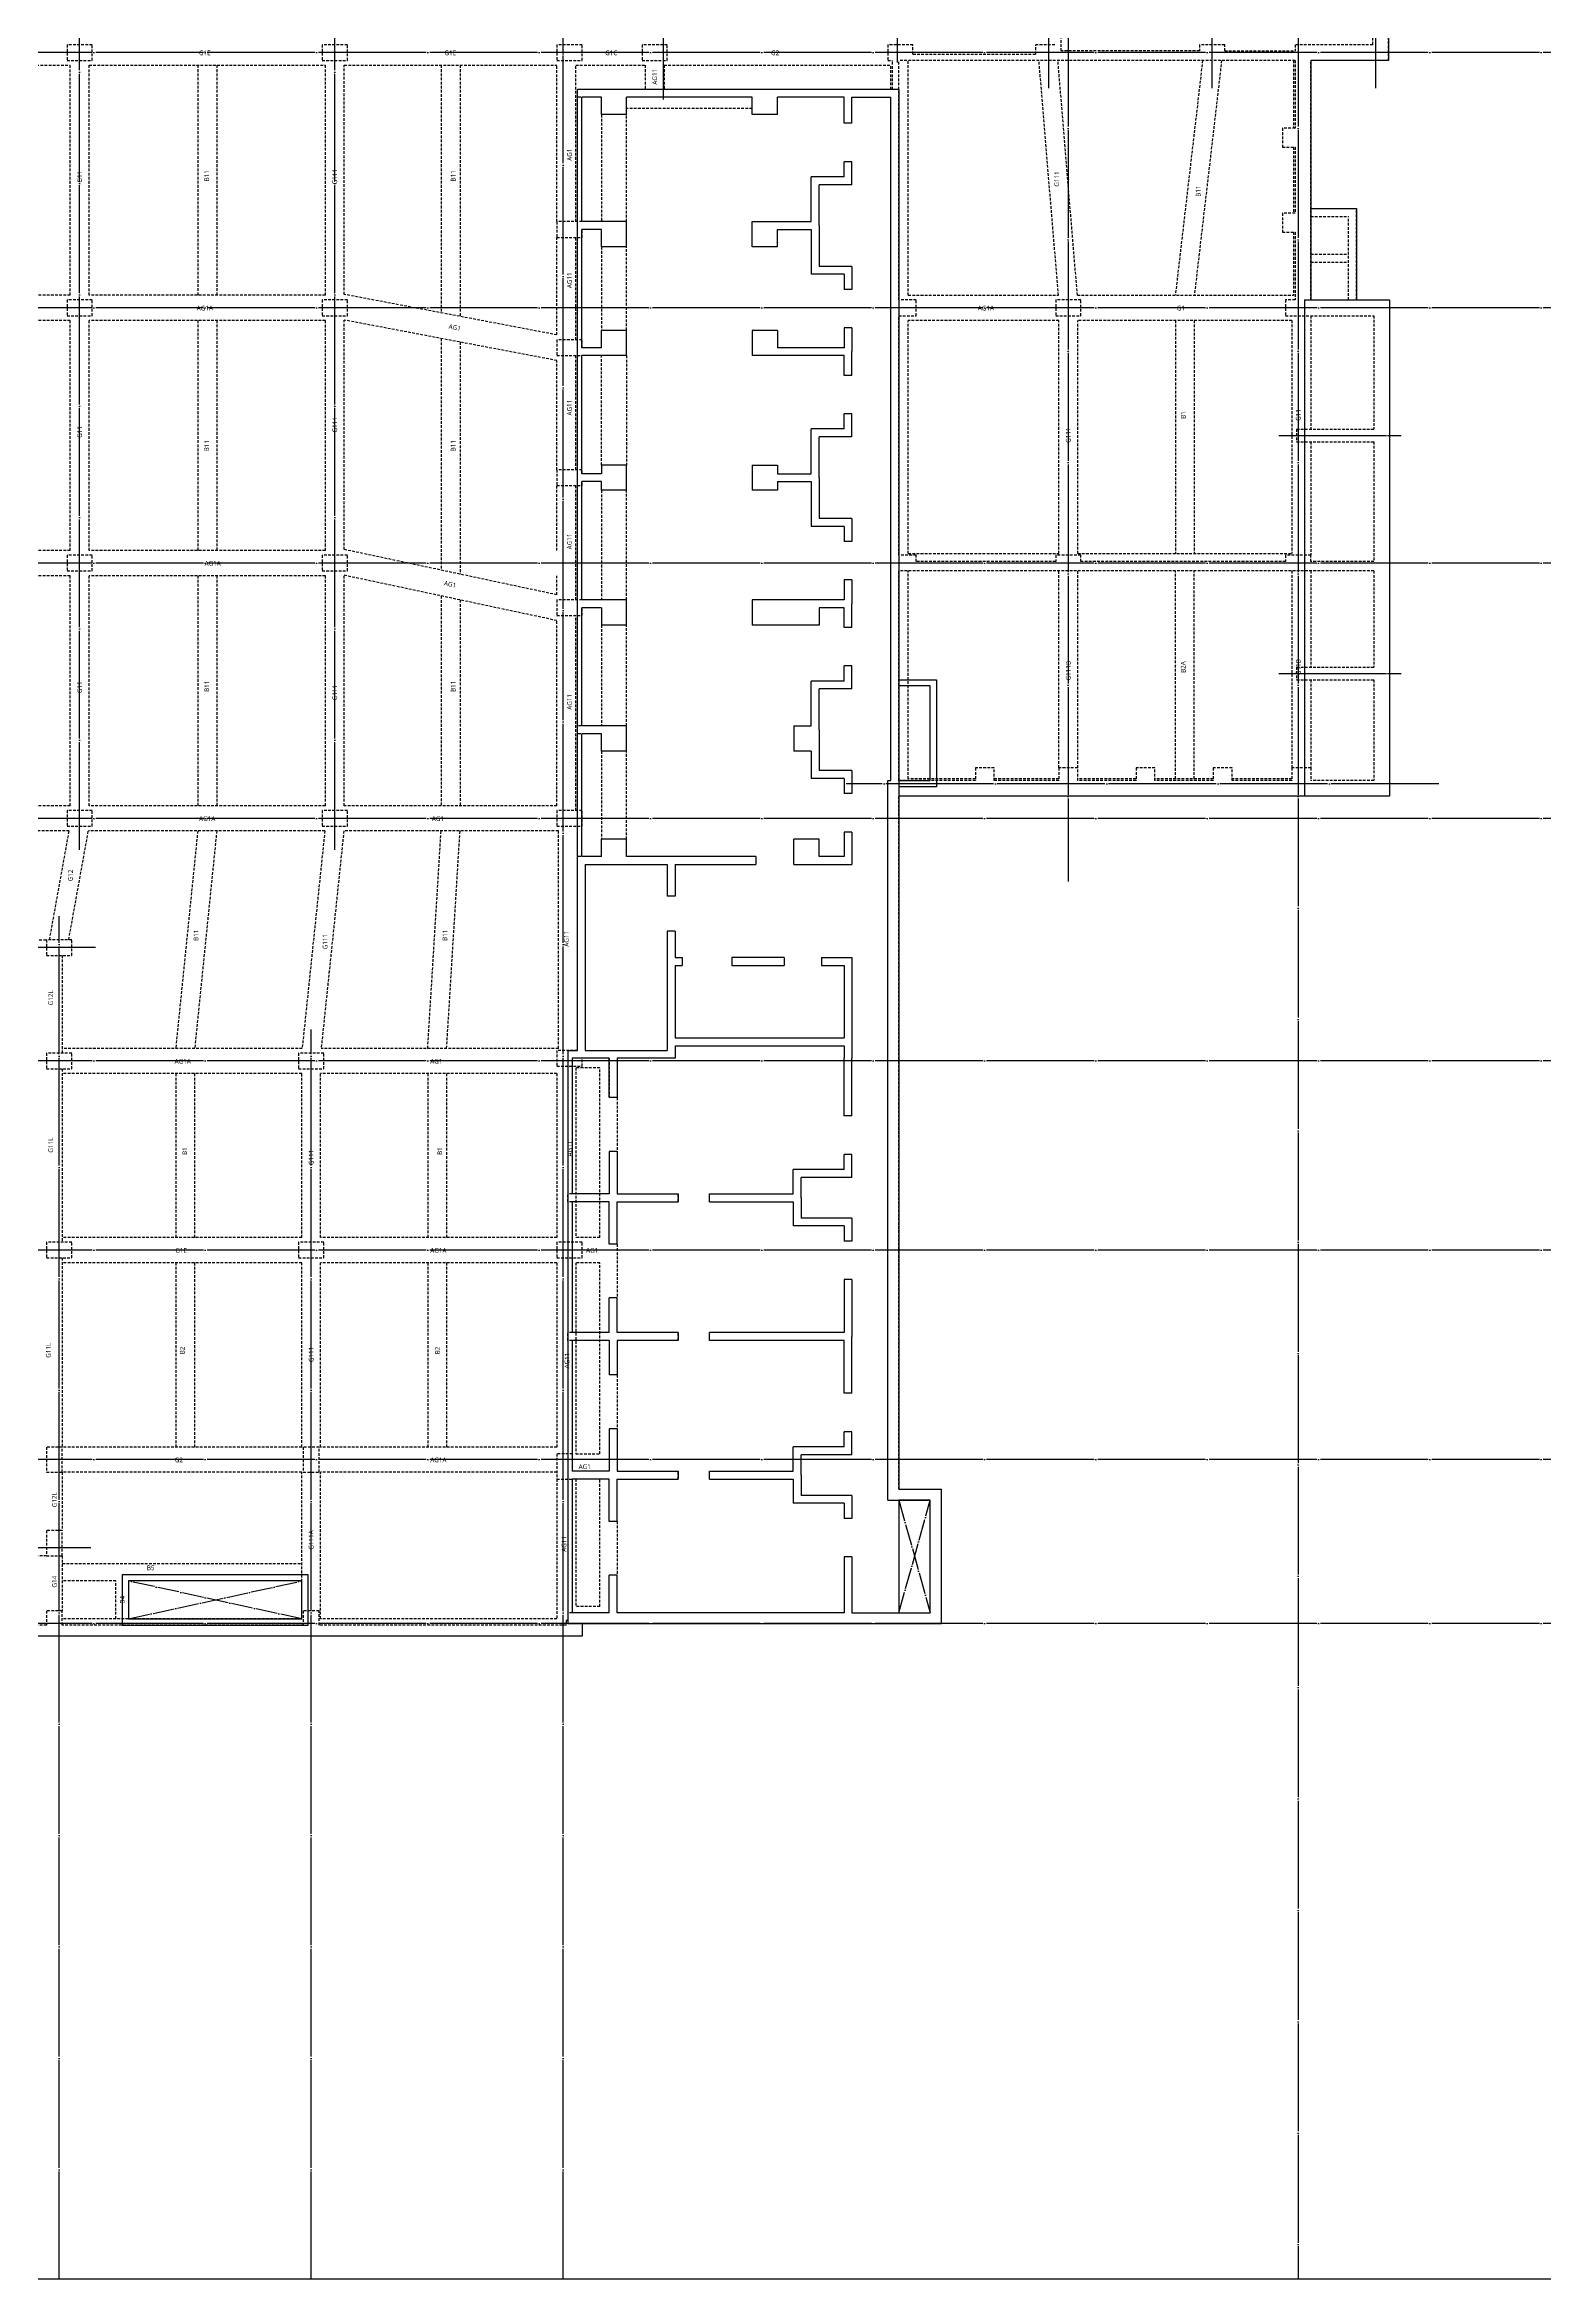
# Model space of a CAD drawing. Header units: millimetres. Extents: x 317501 to 2277231, y -321722 to 1186893.
# Drawn here: x 1644211 to 1691819, y 709518 to 780428 of the extents above; entities that cross this region are included whole.
import ezdxf
from ezdxf.enums import TextEntityAlignment as Align

# ---------------------------------------------------------------- set-up
doc = ezdxf.new("R2010")
doc.units = ezdxf.units.MM
doc.header["$LTSCALE"] = 57
for name, pattern in [('XS-지하주차장$0$CEN', [62, 60, -1, 0, -1]), ('XS-지하주차장$0$DDOT', [14, 12, -1, 0, -1]), ('XS-지하주차장$0$HID', [2.3, 1.5, -0.8])]:
    doc.linetypes.add(name, pattern=pattern)
for name, color, linetype in [('XS-지하주차장$0$AWG', 5, 'XS-지하주차장$0$HID'), ('XS-지하주차장$0$B', 9, 'XS-지하주차장$0$HID'), ('XS-지하주차장$0$CEN-P', 14, 'XS-지하주차장$0$CEN'), ('XS-지하주차장$0$DA', 7, 'XS-지하주차장$0$HID'), ('XS-지하주차장$0$DA-PIT', 40, 'Continuous'), ('XS-지하주차장$0$EL7', 7, 'Continuous'), ('XS-지하주차장$0$G', 4, 'XS-지하주차장$0$HID'), ('XS-지하주차장$0$OPEN', 9, 'XS-지하주차장$0$DDOT'), ('XS-지하주차장$0$PG', 30, 'XS-지하주차장$0$HID'), ('XS-지하주차장$0$W1-H', 11, 'XS-지하주차장$0$HID'), ('XS-지하주차장$0$W11', 40, 'Continuous'), ('XS-지하주차장$0$WG', 6, 'XS-지하주차장$0$HID')]:
    doc.layers.add(name, color=color, linetype=linetype)
for name, color, linetype, plot in [('XS-지하주차장$0$B-TEXT', 7, 'Continuous', False), ('XS-지하주차장$0$DEFPOINT', 144, 'Continuous', False), ('XS-지하주차장$0$G-TEXT', 3, 'Continuous', False)]:
    doc.layers.add(name, color=color, linetype=linetype, plot=plot)
doc.styles.add('XS-지하주차장$0$맑은 고딕', font='malgun.ttf')

# ---------------------------------------------------------------- blocks, each defined once
blk = doc.blocks.new('XS-지하주차장$0$B1-W')
at = {"layer": 'XS-지하주차장$0$W1-H'}
for p, q in [((158950, 49610), (158950, 61260)), ((148555, 49910), (148555, 60760)), ((158450, 50110), (158450, 52060)), ((117000, 50110), (117000, 49610)), ((117800, 50110), (117000, 50110)), ((117800, 49610), (117800, 50110)), ((125100, 50110), (125100, 49610)), ((125900, 50110), (125100, 50110)), ((125900, 49610), (125900, 50110)), ((132550, 50110), (132550, 49610)), ((133350, 50110), (132550, 50110)), ((133350, 49610), (133350, 50110)), ((135255, 50110), (135255, 49610)), ((136055, 50110), (135255, 50110)), ((136055, 49610), (136055, 50110)), ((143855, 50110), (143055, 50110)), ((143055, 50110), (143055, 49610)), ((143855, 49810), (143855, 50110)), ((143855, 49810), (147755, 49810)), ((148355, 50110), (147755, 50110)), ((147755, 49810), (147755, 50110)), ((152950, 49910), (148555, 49910)), ((152950, 50110), (152950, 49910)), ((153750, 50110), (152950, 50110)), ((153750, 49910), (153750, 50110)), ((153750, 49910), (155985, 49910)), ((158450, 50110), (155985, 50110)), ((155985, 50110), (155985, 49910)), ((117000, 49610), (117800, 49610)), ((125100, 49610), (125900, 49610)), ((132550, 49610), (133350, 49610)), ((135255, 49610), (136055, 49610)), ((143055, 49610), (143205, 49610)), ((143205, 48690), (143205, 49610)), ((155985, 49610), (143405, 49610)), ((143405, 48690), (143405, 49610)), ((155985, 49610), (155985, 47460)), ((158950, 49610), (156485, 49610)), ((156485, 42010), (156485, 49610)), ((133200, 48440), (133200, 48690)), ((143205, 48690), (133200, 48690)), ((133965, 48440), (133200, 48440)), ((133965, 47890), (133965, 48440)), ((134765, 47890), (134765, 48440)), ((138750, 48440), (134765, 48440)), ((138750, 47890), (138750, 48440)), ((141665, 48440), (139550, 48440)), ((139550, 47890), (139550, 48440)), ((141665, 47615), (141665, 48440)), ((141915, 48440), (143155, 48440)), ((141915, 47615), (141915, 48440)), ((143155, 26760), (143155, 48440)), ((143405, 42010), (143405, 48690)), ((134765, 47890), (133965, 47890)), ((139550, 47890), (138750, 47890)), ((141915, 47615), (141665, 47615)), ((155585, 47460), (155585, 46860)), ((155985, 47460), (155585, 47460)), ((155585, 46860), (155985, 46860)), ((155985, 46860), (155985, 44760)), ((141665, 45915), (141665, 46395)), ((141915, 46395), (141665, 46395)), ((141915, 45665), (141915, 46395)), ((140625, 44495), (140625, 45915)), ((141665, 45915), (140625, 45915)), ((140875, 44370), (140875, 45665)), ((141915, 45665), (140875, 45665)), ((155585, 44760), (155585, 44160)), ((155985, 44760), (155585, 44760)), ((156485, 44910), (157935, 44910)), ((157935, 42010), (157935, 44910)), ((133350, 44495), (132550, 44495)), ((132550, 44495), (132550, 43995)), ((132550, 43995), (133350, 43995)), ((134765, 44495), (133350, 44495)), ((133965, 44245), (133350, 44245)), ((133350, 43995), (133350, 44245)), ((133965, 43695), (133965, 44245)), ((134765, 43695), (134765, 44495)), ((138750, 44495), (140625, 44495)), ((138750, 43695), (138750, 44495)), ((139550, 44245), (140625, 44245)), ((139550, 43695), (139550, 44245)), ((140625, 44245), (140625, 42825)), ((140875, 44370), (140875, 43075)), ((155585, 44160), (155985, 44160)), ((155985, 44160), (155985, 42010)), ((156485, 44660), (157685, 44660)), ((157685, 42010), (157685, 44660)), ((134765, 43695), (133965, 43695)), ((139550, 43695), (138750, 43695)), ((156485, 43460), (157685, 43460)), ((141665, 42825), (140625, 42825)), ((141915, 43075), (140875, 43075)), ((141665, 42825), (141665, 42345)), ((141915, 43075), (141915, 42345)), ((156485, 43210), (157685, 43210)), ((117000, 42010), (117000, 41510)), ((117800, 42010), (117000, 42010)), ((117800, 41510), (117800, 42010)), ((125100, 42010), (125100, 41510)), ((125900, 42010), (125100, 42010)), ((125900, 41510), (125900, 42010)), ((141915, 42345), (141665, 42345)), ((143955, 42010), (143405, 42010)), ((143955, 41510), (143955, 42010)), ((148385, 42010), (148385, 41510)), ((149185, 42010), (148385, 42010)), ((149185, 41510), (149185, 42010)), ((155685, 42010), (155685, 41510)), ((155985, 42010), (155685, 42010)), ((156485, 42010), (158985, 42010)), ((158985, 42010), (158985, 26260)), ((117000, 41510), (117800, 41510)), ((125100, 41510), (125900, 41510)), ((143405, 33910), (143405, 41510)), ((143405, 41510), (143955, 41510)), ((148385, 41510), (149185, 41510)), ((155685, 41510), (158485, 41510)), ((158485, 41510), (158485, 37910)), ((133350, 40745), (132550, 40745)), ((132550, 40745), (132550, 40245)), ((133350, 40495), (133350, 40745)), ((133965, 40495), (133350, 40495)), ((134765, 41045), (133965, 41045)), ((133965, 40495), (133965, 41045)), ((134765, 40245), (134765, 41045)), ((138750, 41045), (138750, 40245)), ((139550, 41045), (138750, 41045)), ((139550, 41045), (139550, 40495)), ((141665, 40495), (139550, 40495)), ((141665, 41125), (141665, 40495)), ((141915, 41125), (141665, 41125)), ((141915, 41125), (141915, 40370)), ((132550, 40245), (133350, 40245)), ((134765, 40245), (133350, 40245)), ((141665, 40245), (138750, 40245)), ((141665, 39615), (141665, 40245)), ((141915, 39615), (141915, 40370)), ((141915, 39615), (141665, 39615)), ((141665, 37915), (141665, 38395)), ((141915, 38395), (141665, 38395)), ((141915, 37665), (141915, 38395)), ((140625, 36495), (140625, 37915)), ((141665, 37915), (140625, 37915)), ((140875, 36370), (140875, 37665)), ((141915, 37665), (140875, 37665)), ((156035, 37910), (158485, 37910)), ((156035, 37910), (156035, 37510)), ((156035, 37510), (158485, 37510)), ((158485, 37510), (158485, 33710)), ((133350, 36620), (132550, 36620)), ((132550, 36620), (132550, 36120)), ((133350, 36495), (133350, 36620)), ((133965, 36495), (133350, 36495)), ((133965, 36245), (133350, 36245)), ((133350, 36120), (133350, 36245)), ((134765, 36770), (133965, 36770)), ((133965, 36770), (133965, 36495)), ((133965, 35970), (133965, 36245)), ((134765, 35970), (134765, 36770)), ((138750, 36770), (138750, 35970)), ((138750, 36770), (139550, 36770)), ((139550, 36770), (139550, 36495)), ((139550, 36495), (140625, 36495)), ((139550, 36245), (140625, 36245)), ((139550, 36245), (139550, 35970)), ((140625, 36245), (140625, 34825)), ((140875, 36370), (140875, 35075)), ((132550, 36120), (133350, 36120)), ((134765, 35970), (133965, 35970)), ((139550, 35970), (138750, 35970)), ((141665, 34825), (140625, 34825)), ((141915, 35075), (140875, 35075)), ((141665, 34825), (141665, 34345)), ((141915, 35075), (141915, 34345)), ((141915, 34345), (141665, 34345)), ((117000, 33910), (117000, 33410)), ((117800, 33910), (117000, 33910)), ((117000, 33410), (117800, 33410)), ((117800, 33410), (117800, 33910)), ((125100, 33910), (125100, 33410)), ((125900, 33910), (125100, 33910)), ((125100, 33410), (125900, 33410)), ((125900, 33410), (125900, 33910)), ((143955, 33910), (143405, 33910)), ((143405, 26760), (143405, 33410)), ((158485, 33410), (143405, 33410)), ((143955, 33710), (143955, 33910)), ((148385, 33710), (143955, 33710)), ((148385, 33910), (148385, 33710)), ((149185, 33910), (148385, 33910)), ((149185, 33710), (149185, 33910)), ((155685, 33710), (149185, 33710)), ((155685, 33910), (155685, 33710)), ((156485, 33910), (155685, 33910)), ((156485, 33710), (156485, 33910)), ((158485, 33710), (156485, 33710)), ((158485, 33410), (158485, 30360)), ((141665, 33125), (141665, 32495)), ((141915, 33125), (141665, 33125)), ((141915, 33125), (141915, 32370)), ((133350, 32495), (132550, 32495)), ((132550, 32495), (132550, 31995)), ((132550, 31995), (133350, 31995)), ((134765, 32495), (133350, 32495)), ((133965, 32245), (133350, 32245)), ((133350, 31995), (133350, 32245)), ((133965, 32245), (133965, 31695)), ((134765, 31695), (134765, 32495)), ((141665, 32495), (138750, 32495)), ((138750, 32495), (138750, 31695)), ((141665, 32245), (140875, 32245)), ((140875, 32245), (140875, 31695)), ((141665, 31615), (141665, 32245)), ((141915, 31615), (141915, 32370)), ((134765, 31695), (133965, 31695)), ((140875, 31695), (138750, 31695)), ((141915, 31615), (141665, 31615)), ((140625, 28495), (140625, 29915)), ((141665, 29915), (140625, 29915)), ((141665, 29915), (141665, 30395)), ((141915, 30395), (141665, 30395)), ((141915, 29665), (141915, 30395)), ((156035, 30360), (158485, 30360)), ((156035, 30360), (156035, 29960)), ((156035, 29960), (158485, 29960)), ((158485, 29960), (158485, 26760)), ((140875, 28370), (140875, 29665)), ((141915, 29665), (140875, 29665)), ((133200, 28245), (133200, 28495)), ((134765, 28495), (133200, 28495)), ((134765, 27695), (134765, 28495)), ((140075, 28495), (140625, 28495)), ((140075, 28495), (140075, 27695)), ((140875, 28370), (140875, 27075)), ((133965, 28245), (133200, 28245)), ((133965, 27695), (133965, 28245)), ((134765, 27695), (133965, 27695)), ((140625, 27695), (140075, 27695)), ((140625, 27695), (140625, 26825)), ((141915, 27075), (140875, 27075)), ((141915, 27075), (141915, 26345)), ((146435, 27160), (145835, 27160)), ((145835, 27160), (145835, 26760)), ((146435, 26760), (146435, 27160)), ((149085, 27160), (148485, 27160)), ((148485, 27160), (148485, 26760)), ((149085, 26760), (149085, 27160)), ((151535, 27160), (150935, 27160)), ((150935, 27160), (150935, 26760)), ((151535, 26760), (151535, 27160)), ((153985, 27160), (153385, 27160)), ((153385, 27160), (153385, 26760)), ((153985, 26760), (153985, 27160)), ((155885, 27160), (155885, 26760)), ((156485, 27160), (155885, 27160)), ((156485, 27160), (156485, 26760)), ((141665, 26825), (140625, 26825)), ((141665, 26825), (141665, 26345)), ((141915, 26345), (141665, 26345)), ((143055, 3925), (143055, 26760)), ((143055, 26760), (143155, 26760)), ((145835, 26760), (143405, 26760)), ((143405, 4275), (143405, 26260)), ((158985, 26260), (143405, 26260)), ((148485, 26760), (146435, 26760)), ((150935, 26760), (149085, 26760)), ((153385, 26760), (151535, 26760)), ((155885, 26760), (153985, 26760)), ((158485, 26760), (156485, 26760)), ((117000, 25810), (117000, 25310)), ((117800, 25810), (117000, 25810)), ((117800, 25310), (117800, 25810)), ((125100, 25810), (125100, 25310)), ((125900, 25810), (125100, 25810)), ((125900, 25310), (125900, 25810)), ((132550, 25810), (132550, 25310)), ((133350, 25810), (132550, 25810)), ((133350, 25310), (133350, 25810)), ((117000, 25310), (117800, 25310)), ((125100, 25310), (125900, 25310)), ((132550, 25310), (133350, 25310)), ((134765, 24895), (133965, 24895)), ((133965, 24345), (133965, 24895)), ((134765, 24345), (134765, 24895)), ((140875, 24895), (140075, 24895)), ((140075, 24095), (140075, 24895)), ((140875, 24345), (140875, 24895)), ((141665, 25125), (141665, 24345)), ((141915, 25125), (141665, 25125)), ((141915, 25125), (141915, 24345)), ((133965, 24345), (133200, 24345)), ((133200, 18195), (133200, 24345)), ((138865, 24345), (134765, 24345)), ((138865, 24345), (138865, 24095)), ((141665, 24345), (140875, 24345)), ((141915, 24345), (141915, 24095)), ((133450, 24095), (136050, 24095)), ((133450, 24095), (133450, 18195)), ((136050, 24095), (136050, 23095)), ((136300, 24095), (138865, 24095)), ((136300, 24095), (136300, 23095)), ((140075, 24095), (141915, 24095)), ((136300, 23095), (136050, 23095)), ((136050, 21985), (136050, 18195)), ((136300, 21985), (136050, 21985)), ((136300, 21985), (136300, 21145)), ((116350, 21710), (116350, 21210)), ((117150, 21710), (116350, 21710)), ((117150, 21210), (117150, 21710)), ((116350, 21210), (117150, 21210)), ((136300, 21145), (136530, 21145)), ((136300, 20895), (136300, 18595)), ((136300, 20895), (136530, 20895)), ((136530, 21145), (136530, 20895)), ((139765, 21145), (138100, 21145)), ((138100, 21145), (138100, 20895)), ((138100, 20895), (139765, 20895)), ((139765, 21145), (139765, 20895)), ((140955, 21145), (141915, 21145)), ((140955, 21145), (140955, 20895)), ((140955, 20895), (141665, 20895)), ((141665, 20895), (141665, 18595)), ((141915, 21145), (141915, 17945)), ((136300, 18595), (141665, 18595)), ((116350, 18110), (116350, 17610)), ((117150, 18110), (116350, 18110)), ((117150, 17610), (117150, 18110)), ((124350, 18110), (124350, 17610)), ((125150, 18110), (124350, 18110)), ((125150, 17610), (125150, 18110)), ((133200, 18195), (132550, 18195)), ((132550, 18195), (132550, 17695)), ((134215, 17945), (133350, 17945)), ((133350, 17695), (133350, 17945)), ((133450, 18195), (136050, 18195)), ((134215, 17945), (134215, 16700)), ((134465, 17945), (134465, 16700)), ((136300, 17945), (134465, 17945)), ((136300, 18345), (136300, 17945)), ((136300, 18345), (141665, 18345)), ((141665, 18345), (141665, 17945)), ((141665, 16115), (141665, 17945)), ((141915, 16115), (141915, 17945)), ((116350, 17610), (117150, 17610)), ((124350, 17610), (125150, 17610)), ((132550, 17695), (133350, 17695)), ((134465, 16700), (134215, 16700)), ((141915, 16115), (141665, 16115)), ((134465, 14990), (134215, 14990)), ((134215, 14990), (134215, 13645)), ((134465, 14990), (134465, 13645)), ((141665, 14415), (141665, 14895)), ((141915, 14895), (141665, 14895)), ((141915, 14165), (141915, 14895)), ((140055, 13645), (140055, 14415)), ((141665, 14415), (140055, 14415)), ((132900, 13395), (132900, 13645)), ((134215, 13645), (132900, 13645)), ((134465, 13645), (136400, 13645)), ((136400, 13395), (136400, 13645)), ((137400, 13645), (140055, 13645)), ((137400, 13395), (137400, 13645)), ((140305, 13520), (140305, 14165)), ((141915, 14165), (140305, 14165)), ((140305, 13520), (140305, 12875)), ((134215, 13395), (132900, 13395)), ((134215, 12050), (134215, 13395)), ((134465, 12050), (134465, 13395)), ((134465, 13395), (136400, 13395)), ((137400, 13395), (140055, 13395)), ((140055, 13395), (140055, 12625)), ((141915, 12875), (140305, 12875)), ((141915, 12875), (141915, 12145)), ((116350, 12110), (116350, 11610)), ((117150, 12110), (116350, 12110)), ((117150, 11610), (117150, 12110)), ((124350, 12110), (124350, 11610)), ((125150, 12110), (124350, 12110)), ((125150, 11610), (125150, 12110)), ((132550, 12110), (132550, 11610)), ((133350, 12110), (132550, 12110)), ((133350, 11610), (133350, 12110)), ((141665, 12625), (140055, 12625)), ((141665, 12625), (141665, 12145)), ((141915, 12145), (141665, 12145)), ((116350, 11610), (117150, 11610)), ((124350, 11610), (125150, 11610)), ((132550, 11610), (133350, 11610)), ((134465, 12050), (134215, 12050)), ((141665, 10925), (141665, 9245)), ((141915, 10925), (141665, 10925)), ((141915, 10925), (141915, 9120)), ((134465, 10340), (134215, 10340)), ((134215, 9245), (134215, 10340)), ((134465, 9245), (134465, 10340)), ((132900, 8995), (132900, 9245)), ((134215, 9245), (132900, 9245)), ((136400, 9245), (134465, 9245)), ((136400, 8995), (136400, 9245)), ((141665, 9245), (137400, 9245)), ((137400, 8995), (137400, 9245)), ((134215, 8995), (132900, 8995)), ((134215, 8995), (134215, 7900)), ((134465, 8995), (134465, 7900)), ((136400, 8995), (134465, 8995)), ((141665, 8995), (137400, 8995)), ((141665, 7315), (141665, 8995)), ((141915, 7315), (141915, 9120)), ((134465, 7900), (134215, 7900)), ((141915, 7315), (141665, 7315)), ((134465, 6190), (134215, 6190)), ((134215, 6190), (134215, 4845)), ((134465, 6190), (134465, 4845)), ((141665, 5615), (141665, 6095)), ((141915, 6095), (141665, 6095)), ((141915, 5365), (141915, 6095)), ((116850, 5610), (116350, 5610)), ((116350, 5610), (116350, 4810)), ((116850, 4810), (116850, 5610)), ((125000, 5610), (124500, 5610)), ((124500, 5610), (124500, 4810)), ((125000, 4810), (125000, 5610)), ((133050, 5395), (132550, 5395)), ((132550, 5395), (132550, 4595)), ((133050, 4845), (133050, 5395)), ((140055, 4845), (140055, 5615)), ((141665, 5615), (140055, 5615)), ((140305, 4720), (140305, 5365)), ((141915, 5365), (140305, 5365)), ((116350, 4810), (116850, 4810)), ((124500, 4810), (125000, 4810)), ((132550, 4595), (133050, 4595)), ((134215, 4845), (133050, 4845)), ((134215, 4595), (133050, 4595)), ((134215, 3250), (134215, 4595)), ((134465, 4845), (136400, 4845)), ((134465, 3250), (134465, 4595)), ((134465, 4595), (136400, 4595)), ((136400, 4595), (136400, 4845)), ((137400, 4845), (140055, 4845)), ((137400, 4595), (137400, 4845)), ((137400, 4595), (140055, 4595)), ((140055, 4595), (140055, 3825)), ((140305, 4720), (140305, 4075)), ((143405, 4275), (144755, 4275)), ((144755, 0), (144755, 4275)), ((141665, 3825), (140055, 3825)), ((141915, 4075), (140305, 4075)), ((141665, 3825), (141665, 3345)), ((141915, 4075), (141915, 3345)), ((143055, 3925), (144405, 3925)), ((144405, 350), (144405, 3925)), ((116850, 2960), (116350, 2960)), ((116350, 2960), (116350, 2160)), ((116850, 2160), (116850, 2960)), ((134465, 3250), (134215, 3250)), ((141915, 3345), (141665, 3345)), ((116350, 2160), (116850, 2160)), ((134465, 1540), (134215, 1540)), ((134215, 350), (134215, 1540)), ((134465, 350), (134465, 1540)), ((141665, 2125), (141665, 350)), ((141915, 2125), (141665, 2125)), ((141915, 2125), (141915, 350)), ((116850, 410), (116350, 410)), ((116350, 410), (116350, -40)), ((116850, -40), (116850, 410)), ((125000, 410), (124500, 410)), ((124500, 410), (124500, -40)), ((125000, -40), (125000, 410)), ((132900, 110), (132850, 110)), ((132850, 110), (132850, -40)), ((134215, 350), (132900, 350)), ((132900, 350), (132900, 110)), ((141665, 350), (134465, 350)), ((141915, 350), (144405, 350)), ((133350, -390), (76355, -390)), ((116350, -40), (110350, -40)), ((124500, -40), (116850, -40)), ((132850, -40), (125000, -40)), ((144755, 0), (133350, 0)), ((133350, 0), (133350, -390))]:
    blk.add_line(p, q, dxfattribs=at)
blk = doc.blocks.new('XS-지하주차장$0$105')
at = {"layer": 'XS-지하주차장$0$W11'}
for p, q in [((44415, 10205), (44415, 11555)), ((48690, 11555), (44415, 11555)), ((48690, 11555), (48690, -300)), ((44765, 9855), (44765, 11205)), ((48340, 11205), (44765, 11205)), ((48340, 8715), (48340, 11205)), ((0, 10205), (44415, 10205)), ((0, 10205), (0, 0)), ((21930, 9955), (250, 9955)), ((250, 8715), (250, 9955)), ((21930, 9855), (21930, 9955)), ((44765, 9855), (21930, 9855)), ((1075, 8715), (250, 8715)), ((1075, 8715), (1075, 8465)), ((3025, 8715), (2295, 8715)), ((2295, 8715), (2295, 8465)), ((3025, 8715), (3025, 7675)), ((5615, 8715), (6345, 8715)), ((5615, 8715), (5615, 7675)), ((6345, 8715), (6345, 8465)), ((7565, 8715), (8320, 8715)), ((7565, 8715), (7565, 8465)), ((9075, 8715), (8320, 8715)), ((9075, 8715), (9075, 8465)), ((11025, 8715), (10295, 8715)), ((10295, 8715), (10295, 8465)), ((11025, 8715), (11025, 7675)), ((13615, 8715), (14345, 8715)), ((13615, 8715), (13615, 7675)), ((14345, 8715), (14345, 8465)), ((15565, 8715), (16320, 8715)), ((15565, 8715), (15565, 8465)), ((17075, 8715), (16320, 8715)), ((17075, 8715), (17075, 8465)), ((19025, 8715), (18295, 8715)), ((18295, 8715), (18295, 8465)), ((19025, 8715), (19025, 7675)), ((21615, 8715), (22345, 8715)), ((21615, 8715), (21615, 7675)), ((22345, 8715), (22345, 8465)), ((23565, 8715), (24345, 8715)), ((23565, 8715), (23565, 8465)), ((24345, 8715), (24595, 8715)), ((24595, 6875), (24595, 8715)), ((27545, 8715), (30745, 8715)), ((27545, 7755), (27545, 8715)), ((32575, 8715), (30745, 8715)), ((32575, 8715), (32575, 8465)), ((34525, 8715), (33795, 8715)), ((33795, 8715), (33795, 8465)), ((34525, 8715), (34525, 7105)), ((35815, 8715), (36545, 8715)), ((35815, 8715), (35815, 7105)), ((36545, 8715), (36545, 8465)), ((37765, 8715), (39570, 8715)), ((37765, 8715), (37765, 8465)), ((41375, 8715), (39570, 8715)), ((41375, 8715), (41375, 8465)), ((43325, 8715), (42595, 8715)), ((42595, 8715), (42595, 8465)), ((43325, 8715), (43325, 7105)), ((44615, 8715), (45345, 8715)), ((44615, 8715), (44615, 7105)), ((45345, 8715), (45345, 8465)), ((46565, 8715), (48340, 8715)), ((46565, 8715), (46565, 8465)), ((1075, 8465), (250, 8465)), ((250, 8465), (250, 6350)), ((2775, 8465), (2295, 8465)), ((2775, 8465), (2775, 7425)), ((5865, 8465), (6345, 8465)), ((5865, 8465), (5865, 7425)), ((7565, 8465), (8195, 8465)), ((8195, 8465), (8195, 6350)), ((8445, 8465), (8445, 5550)), ((9075, 8465), (8445, 8465)), ((10775, 8465), (10295, 8465)), ((10775, 8465), (10775, 7425)), ((13865, 8465), (14345, 8465)), ((13865, 8465), (13865, 7425)), ((15565, 8465), (16195, 8465)), ((16195, 8465), (16195, 5550)), ((16445, 8465), (16445, 7675)), ((17075, 8465), (16445, 8465)), ((18775, 8465), (18295, 8465)), ((18775, 8465), (18775, 7425)), ((21865, 8465), (22345, 8465)), ((21865, 8465), (21865, 7425)), ((23565, 8465), (24345, 8465)), ((24345, 8465), (24345, 7675)), ((27795, 8465), (30095, 8465)), ((27795, 7755), (27795, 8465)), ((30095, 3100), (30095, 8465)), ((30345, 3100), (30345, 8465)), ((30345, 8465), (30745, 8465)), ((32575, 8465), (30745, 8465)), ((34275, 8465), (33795, 8465)), ((34275, 8465), (34275, 6855)), ((36065, 8465), (36545, 8465)), ((36065, 8465), (36065, 6855)), ((37765, 8465), (39445, 8465)), ((39445, 8465), (39445, 4200)), ((39695, 8465), (39695, 4200)), ((41375, 8465), (39695, 8465)), ((43075, 8465), (42595, 8465)), ((43075, 8465), (43075, 6855)), ((44865, 8465), (45345, 8465)), ((44865, 8465), (44865, 6855)), ((46565, 8465), (48340, 8465)), ((48340, 8465), (48340, 1265)), ((4195, 7425), (2775, 7425)), ((4320, 7675), (3025, 7675)), ((4195, 5550), (4195, 7425)), ((4320, 7675), (5615, 7675)), ((4445, 7425), (5865, 7425)), ((4445, 6350), (4445, 7425)), ((12195, 7425), (10775, 7425)), ((12320, 7675), (11025, 7675)), ((12195, 6350), (12195, 7425)), ((12320, 7675), (13615, 7675)), ((12445, 6350), (12445, 7425)), ((12445, 7425), (13865, 7425)), ((16445, 7675), (16995, 7675)), ((16995, 7675), (16995, 5550)), ((20195, 7425), (18775, 7425)), ((20320, 7675), (19025, 7675)), ((20195, 6875), (20195, 7425)), ((20320, 7675), (21615, 7675)), ((20995, 7425), (21865, 7425)), ((20995, 7425), (20995, 6875)), ((24345, 7675), (23795, 7675)), ((23795, 7675), (23795, 6875)), ((27545, 7755), (27795, 7755)), ((35170, 7105), (34525, 7105)), ((35170, 7105), (35815, 7105)), ((43970, 7105), (43325, 7105)), ((43970, 7105), (44615, 7105)), ((20195, 6875), (20995, 6875)), ((24595, 6875), (23795, 6875)), ((27545, 6565), (27545, 4900)), ((27545, 6565), (27795, 6565)), ((27795, 4900), (27795, 6565)), ((35045, 6855), (34275, 6855)), ((35045, 4200), (35045, 6855)), ((35295, 6855), (36065, 6855)), ((35295, 4200), (35295, 6855)), ((43845, 6855), (43075, 6855)), ((43845, 4200), (43845, 6855)), ((44095, 6855), (44865, 6855)), ((44095, 4200), (44095, 6855)), ((800, 6350), (250, 6350)), ((800, 6350), (800, 5550)), ((4995, 6350), (4445, 6350)), ((4995, 6350), (4995, 5550)), ((7645, 6350), (8195, 6350)), ((7645, 6350), (7645, 5550)), ((11920, 6350), (12195, 6350)), ((11920, 5550), (11920, 6350)), ((12445, 6350), (12720, 6350)), ((12720, 6350), (12720, 5550)), ((250, 5550), (250, 1565)), ((800, 5550), (250, 5550)), ((4995, 5550), (4195, 5550)), ((7645, 5550), (8445, 5550)), ((11920, 5550), (12720, 5550)), ((16195, 5550), (16995, 5550)), ((24345, 5665), (24345, 1565)), ((24345, 5665), (24595, 5665)), ((24595, 3100), (24595, 5665)), ((27545, 4900), (27795, 4900)), ((35295, 4200), (35045, 4200)), ((39695, 4200), (39445, 4200)), ((44095, 4200), (43845, 4200)), ((24595, 3100), (25595, 3100)), ((24595, 250), (24595, 2850)), ((24595, 2850), (25595, 2850)), ((25595, 3100), (25595, 2850)), ((26705, 3100), (27545, 3100)), ((26705, 3100), (26705, 2850)), ((26705, 2850), (30495, 2850)), ((27545, 3330), (27795, 3330)), ((27545, 3100), (27545, 3330)), ((27795, 3100), (27795, 3330)), ((27795, 3100), (30095, 3100)), ((30345, 3100), (30745, 3100)), ((30495, 250), (30495, 2850)), ((30745, 3100), (30745, 1265)), ((35045, 1265), (35045, 3200)), ((35045, 3200), (35295, 3200)), ((35295, 1265), (35295, 3200)), ((39445, 3200), (39445, 1265)), ((39445, 3200), (39695, 3200)), ((39695, 3200), (39695, 1265)), ((43845, 1265), (43845, 3200)), ((43845, 3200), (44095, 3200)), ((44095, 1265), (44095, 3200)), ((800, 1565), (250, 1565)), ((800, 1565), (800, 765)), ((4995, 1565), (4195, 1565)), ((4195, 1565), (4195, 140)), ((4995, 1565), (4995, 765)), ((8445, 1565), (7645, 1565)), ((7645, 1565), (7645, 765)), ((8445, 1565), (8445, 140)), ((12720, 1565), (11920, 1565)), ((11920, 1565), (11920, 765)), ((12720, 1565), (12720, 765)), ((16995, 1565), (16195, 1565)), ((16195, 1565), (16195, 140)), ((16995, 1565), (16995, 765)), ((20995, 1565), (20195, 1565)), ((20195, 1565), (20195, 140)), ((20995, 1565), (20995, 765)), ((24345, 1565), (23795, 1565)), ((23795, 1565), (23795, 765)), ((800, 765), (250, 765)), ((250, 765), (250, 140)), ((4995, 765), (4445, 765)), ((4445, 765), (4445, 140)), ((8195, 765), (7645, 765)), ((8195, 765), (8195, 140)), ((11920, 765), (12195, 765)), ((12195, 765), (12195, 140)), ((12720, 765), (12445, 765)), ((12445, 765), (12445, 140)), ((16445, 765), (16445, 140)), ((16445, 765), (16995, 765)), ((20995, 765), (20445, 765)), ((20445, 765), (20445, 140)), ((24345, 765), (23795, 765)), ((24345, 765), (24345, 140)), ((30745, 1265), (31990, 1265)), ((30745, 1015), (30745, -160)), ((31980, 1015), (30745, 1015)), ((31990, 1265), (31990, 1015)), ((33700, 1265), (35045, 1265)), ((33700, 1265), (33700, 1015)), ((33700, 1015), (35045, 1015)), ((35045, 1015), (35045, -160)), ((36640, 1265), (35295, 1265)), ((36640, 1015), (35295, 1015)), ((35295, 1015), (35295, -160)), ((36640, 1265), (36640, 1015)), ((39445, 1265), (38350, 1265)), ((38350, 1265), (38350, 1015)), ((39445, 1015), (38350, 1015)), ((39445, 1015), (39445, -160)), ((39695, 1265), (40790, 1265)), ((39695, 1015), (39695, -160)), ((39695, 1015), (40790, 1015)), ((40790, 1265), (40790, 1015)), ((42500, 1265), (43845, 1265)), ((42500, 1265), (42500, 1015)), ((42500, 1015), (43845, 1015)), ((43845, 1015), (43845, -160)), ((45440, 1265), (44095, 1265)), ((45440, 1015), (44095, 1015)), ((44095, 1015), (44095, -160)), ((45440, 1265), (45440, 1015)), ((48340, 1265), (47150, 1265)), ((47150, 1265), (47150, 1015)), ((48340, 1015), (47150, 1015)), ((48340, 1015), (48340, -160)), ((4195, 140), (250, 140)), ((8195, 140), (4445, 140)), ((12195, 140), (8445, 140)), ((16195, 140), (12445, 140)), ((20195, 140), (16445, 140)), ((24345, 140), (20445, 140)), ((24595, 250), (30495, 250)), ((30495, 0), (0, 0)), ((30495, -300), (30495, 0)), ((30495, -300), (48690, -300)), ((30745, -160), (35045, -160)), ((35295, -160), (39445, -160)), ((39695, -160), (43845, -160)), ((44095, -160), (48340, -160))]:
    blk.add_line(p, q, dxfattribs=at)

msp = doc.modelspace()

# ---------------------------------------------------------------- linework, layer by layer
at = {"layer": 'XS-지하주차장$0$AWG'}
for p, q in [((1661836.6, 747962.6), (1661071.6, 747962.6)), ((1661836.6, 742577.6), (1661836.6, 747962.6)), ((1662386.6, 747017.6), (1662386.6, 745307.6)), ((1661836.6, 735712.6), (1661836.6, 741777.6)), ((1662386.6, 742367.6), (1662386.6, 740657.6)), ((1662386.6, 738217.6), (1662386.6, 736507.6)), ((1661836.6, 730867.6), (1661836.6, 734912.6)), ((1662386.6, 733567.6), (1662386.6, 731857.6))]:
    msp.add_line(p, q, dxfattribs=at)
at = {"layer": 'XS-지하주차장$0$B'}
for p, q in [((1649071.6, 779777.6), (1649071.6, 772477.6)), ((1649671.6, 779777.6), (1649671.6, 772477.6)), ((1656796.6, 779777.6), (1656796.6, 771918.8)), ((1657396.6, 779777.6), (1657396.6, 771804.7)), ((1680969.6, 779927.6), (1680104.6, 772477.6)), ((1681573.6, 779927.6), (1680708.6, 772477.6)), ((1649071.6, 771677.6), (1649071.6, 764377.6)), ((1649671.6, 771677.6), (1649671.6, 764377.6)), ((1680106.6, 771677.6), (1680106.6, 764277.6)), ((1680706.6, 771677.6), (1680706.6, 764277.6)), ((1656796.6, 771104.5), (1656796.6, 763753.5)), ((1657396.6, 770990.3), (1657396.6, 763625.8)), ((1680106.6, 757127.6), (1680106.6, 763727.6)), ((1680706.6, 757127.6), (1680706.6, 763727.6)), ((1649071.6, 763577.6), (1649071.6, 756277.6)), ((1649671.6, 763577.6), (1649671.6, 756277.6)), ((1656796.6, 762935.6), (1656796.6, 756277.6)), ((1657396.6, 762807.9), (1657396.6, 756277.6)), ((1649070.1, 755477.6), (1648370.1, 748577.6)), ((1649673.2, 755477.6), (1648973.2, 748577.6)), ((1656371, 748577.6), (1656796, 755477.6)), ((1656972.2, 748577.6), (1657397.2, 755477.6)), ((1648371.6, 747777.6), (1648371.6, 742577.6)), ((1648971.6, 747777.6), (1648971.6, 742577.6)), ((1656371.6, 747777.6), (1656371.6, 742577.6)), ((1656971.6, 747777.6), (1656971.6, 742577.6)), ((1648371.6, 741777.6), (1648371.6, 735927.6)), ((1648971.6, 741777.6), (1648971.6, 735927.6)), ((1656371.6, 741777.6), (1656371.6, 735927.6)), ((1656971.6, 741777.6), (1656971.6, 735927.6)), ((1644771.6, 732227.6), (1652371.6, 732227.6)), ((1646471.6, 731677.6), (1644771.6, 731677.6)), ((1646471.6, 730477.6), (1646471.6, 731677.6))]:
    msp.add_line(p, q, dxfattribs=at)
at = {"layer": 'XS-지하주차장$0$CEN-P'}
for p, q in [((1660671.6, 709517.6), (1660671.6, 904517.6)), ((1663851.6, 778687.6), (1663851.6, 904517.6)), ((1671276.6, 904517.6), (1671276.6, 779857.6)), ((1676076.6, 904517.6), (1676076.6, 779052.6)), ((1686471.6, 779052.6), (1686471.6, 904517.6)), ((1681271.6, 779052.6), (1681271.6, 792702.6)), ((1676706.6, 781247.6), (1676706.6, 753877.6)), ((1684006.6, 781247.6), (1684006.6, 709517.6)), ((1716401.6, 780177.6), (1492421.6, 780177.6)), ((1716401.6, 772077.6), (1492421.6, 772077.6)), ((1683386.6, 768027.6), (1687271.6, 768027.6)), ((1716401.6, 763977.6), (1492421.6, 763977.6)), ((1683386.6, 760477.6), (1687271.6, 760477.6)), ((1688471.6, 756977.6), (1669651.6, 756977.6)), ((1716401.6, 755877.6), (1492421.6, 755877.6)), ((1644671.6, 709517.6), (1644671.6, 752777.6)), ((1652671.6, 709517.6), (1652671.6, 749177.6)), ((1716401.6, 742177.6), (1492421.6, 742177.6)), ((1716401.6, 735527.6), (1492421.6, 735527.6)), ((1716401.6, 730327.6), (1492421.6, 730327.6))]:
    msp.add_line(p, q, dxfattribs=at)
at = {"layer": 'XS-지하주차장$0$CEN-P', "color": 181}
for p, q in [((1645321.6, 754877.6), (1645321.6, 781177.6)), ((1653421.6, 754877.6), (1653421.6, 781177.6))]:
    msp.add_line(p, q, dxfattribs=at)
at = {"layer": 'XS-지하주차장$0$CEN-P', "color": 124}
for p, q in [((1645821.6, 751777.6), (1636171.6, 751777.6)), ((1716401.6, 748177.6), (1603051.6, 748177.6)), ((1645671.6, 732727.6), (1611171.6, 732727.6))]:
    msp.add_line(p, q, dxfattribs=at)
at = {"layer": 'XS-지하주차장$0$DA', "linetype": 'Continuous'}
for points in [[(1672326.6, 734242.6), (1671326.6, 734242.6), (1671326.6, 730667.6), (1672326.6, 730667.6), (1672326.6, 734242.6)], [(1646871.6, 731677.6), (1646871.6, 730477.6), (1652371.6, 730477.6), (1652371.6, 731677.6), (1646871.6, 731677.6)]]:
    msp.add_lwpolyline(points, dxfattribs=at)
msp.add_lwpolyline([(1646671.6, 731877.6), (1646671.6, 730277.6), (1652571.6, 730277.6), (1652571.6, 731877.6)], close=True, dxfattribs=at)
at = {"layer": 'XS-지하주차장$0$DA-PIT', "linetype": 'Continuous'}
for points in [[(1671326.6, 760277.6), (1672526.6, 760277.6), (1672526.6, 756877.6), (1671326.6, 756877.6)], [(1671326.6, 757077.6), (1672326.6, 757077.6), (1672326.6, 760077.6), (1671326.6, 760077.6)]]:
    msp.add_lwpolyline(points, dxfattribs=at)
at = {"layer": 'XS-지하주차장$0$DEFPOINT'}
msp.add_lwpolyline([(1492421.6, 709517.6), (1492421.6, 904517.6), (1716401.6, 904517.6), (1716401.6, 709517.6)], close=True, dxfattribs=at)
at = {"layer": 'XS-지하주차장$0$EL7'}
msp.add_line((1684206.6, 772327.6), (1684206.6, 756577.6), dxfattribs=at)
for points in [[(1671576.6, 805742.6), (1671576.6, 791577.6), (1686871.6, 791577.6), (1686871.6, 779927.6), (1684406.6, 779927.6), (1684406.6, 772327.6)], [(1684406.6, 775227.6), (1685856.6, 775227.6), (1685856.6, 772327.6)], [(1684206.6, 772327.6), (1686906.6, 772327.6), (1686906.6, 756577.6), (1671326.6, 756577.6)], [(1661271.6, 730317.6), (1661271.6, 729927.6), (1604276.6, 729927.6), (1604276.6, 730317.6)]]:
    msp.add_lwpolyline(points, dxfattribs=at)
at = {"layer": 'XS-지하주차장$0$G'}
for p, q in [((1637521.6, 779777.6), (1645021.6, 779777.6)), ((1645021.6, 772477.6), (1645021.6, 779777.6)), ((1645621.6, 779777.6), (1653121.6, 779777.6)), ((1645621.6, 772477.6), (1645621.6, 779777.6)), ((1653121.6, 772477.6), (1653121.6, 779777.6)), ((1653721.6, 772503.8), (1653721.6, 779777.6)), ((1653721.6, 779777.6), (1660471.6, 779777.6)), ((1660471.6, 774812.6), (1660471.6, 779777.6)), ((1661071.6, 779777.6), (1663276.6, 779777.6)), ((1661071.6, 774812.6), (1661071.6, 779777.6)), ((1663276.6, 779777.6), (1663276.6, 779007.6)), ((1663876.6, 779777.6), (1671076.6, 779777.6)), ((1663876.6, 779777.6), (1663876.6, 779007.6)), ((1676393.2, 772477.6), (1675775.6, 779927.6)), ((1676995.2, 772477.6), (1676377.6, 779927.6)), ((1660471.6, 771219.7), (1660471.6, 774312.6)), ((1661071.6, 771062.6), (1661071.6, 774312.6)), ((1645021.6, 772477.6), (1637521.6, 772477.6)), ((1653121.6, 772477.6), (1645621.6, 772477.6)), ((1660471.6, 771219.7), (1653721.6, 772503.8)), ((1671626.6, 772477.6), (1676393.2, 772477.6)), ((1676995.2, 772477.6), (1683856.6, 772477.6)), ((1645021.6, 771677.6), (1637521.6, 771677.6)), ((1645021.6, 764377.6), (1645021.6, 771677.6)), ((1653121.6, 771677.6), (1645621.6, 771677.6)), ((1645621.6, 764377.6), (1645621.6, 771677.6)), ((1653121.6, 764377.6), (1653121.6, 771677.6)), ((1653721.6, 764407.8), (1653721.6, 771689.4)), ((1660471.6, 770405.4), (1653721.6, 771689.4)), ((1676406.6, 771677.6), (1671626.6, 771677.6)), ((1676406.6, 764277.6), (1676406.6, 771677.6)), ((1683806.6, 771677.6), (1677006.6, 771677.6)), ((1677006.6, 764277.6), (1677006.6, 771677.6)), ((1683806.6, 771677.6), (1683806.6, 764277.6)), ((1684406.6, 771827.6), (1684406.6, 768227.6)), ((1660471.6, 766937.6), (1660471.6, 770405.4)), ((1661071.6, 766937.6), (1661071.6, 770562.6)), ((1684406.6, 767827.6), (1684406.6, 764227.6)), ((1660471.6, 764377.6), (1660471.6, 766437.6)), ((1661071.6, 762812.6), (1661071.6, 766437.6)), ((1645021.6, 764377.6), (1637521.6, 764377.6)), ((1653121.6, 764377.6), (1645621.6, 764377.6)), ((1660471.6, 762971.5), (1653721.6, 764407.8)), ((1676406.6, 757477.6), (1676406.6, 763727.6)), ((1677006.6, 757477.6), (1677006.6, 763727.6)), ((1683806.6, 763727.6), (1683806.6, 757477.6)), ((1684406.6, 763727.6), (1684406.6, 760677.6)), ((1645021.6, 763577.6), (1637521.6, 763577.6)), ((1645021.6, 756277.6), (1645021.6, 763577.6)), ((1653121.6, 763577.6), (1645621.6, 763577.6)), ((1645621.6, 756277.6), (1645621.6, 763577.6)), ((1653121.6, 756277.6), (1653121.6, 763577.6)), ((1653721.6, 756277.6), (1653721.6, 763589.9)), ((1660471.6, 762153.6), (1653721.6, 763589.9)), ((1660471.6, 762971.5), (1660471.6, 763577.6)), ((1661071.6, 756127.6), (1661071.6, 762312.6)), ((1660471.6, 756277.6), (1660471.6, 762153.6)), ((1684406.6, 760277.6), (1684406.6, 757477.6)), ((1645021.6, 756277.6), (1637521.6, 756277.6)), ((1646296.8, 756277.6), (1645621.6, 756277.6)), ((1653121.6, 756277.6), (1646296.8, 756277.6)), ((1660471.6, 756277.6), (1653721.6, 756277.6)), ((1644989.7, 755477.6), (1636671.6, 755477.6)), ((1644366.8, 752027.6), (1644989.7, 755477.6)), ((1644976.5, 752027.6), (1645599.4, 755477.6)), ((1653104.4, 755477.6), (1645599.4, 755477.6)), ((1653104.4, 755477.6), (1652385.6, 748577.6)), ((1653707.6, 755477.6), (1652988.9, 748577.6)), ((1660521.6, 755477.6), (1653707.6, 755477.6)), ((1660521.6, 748577.6), (1660521.6, 755477.6)), ((1661121.6, 754662.6), (1661121.6, 755627.6)), ((1638271.6, 752027.6), (1644271.6, 752027.6)), ((1644771.6, 751527.6), (1644771.6, 748427.6)), ((1652385.6, 748577.6), (1644771.6, 748577.6)), ((1660521.6, 748577.6), (1652988.9, 748577.6)), ((1644771.6, 747927.6), (1644771.6, 742427.6)), ((1652371.6, 747777.6), (1644771.6, 747777.6)), ((1652371.6, 742577.6), (1652371.6, 747777.6)), ((1652971.6, 742577.6), (1652971.6, 747777.6)), ((1660471.6, 747777.6), (1652971.6, 747777.6)), ((1660471.6, 747777.6), (1660471.6, 742577.6)), ((1661071.6, 747962.6), (1661071.6, 742577.6)), ((1652371.6, 742577.6), (1644771.6, 742577.6)), ((1660471.6, 742577.6), (1652971.6, 742577.6)), ((1661836.6, 742577.6), (1661071.6, 742577.6)), ((1644771.6, 741927.6), (1644771.6, 735927.6)), ((1652371.6, 741777.6), (1644771.6, 741777.6)), ((1652371.6, 735927.6), (1652371.6, 741777.6)), ((1652971.6, 735927.6), (1652971.6, 741777.6)), ((1660471.6, 741777.6), (1652971.6, 741777.6)), ((1660471.6, 741777.6), (1660471.6, 735927.6)), ((1661836.6, 741777.6), (1661071.6, 741777.6)), ((1661071.6, 741777.6), (1661071.6, 735712.6)), ((1652371.6, 735927.6), (1644771.6, 735927.6)), ((1660471.6, 735927.6), (1652971.6, 735927.6)), ((1661071.6, 735712.6), (1661836.6, 735712.6)), ((1652371.6, 735127.6), (1644771.6, 735127.6)), ((1644771.6, 735127.6), (1644771.6, 733277.6)), ((1652371.6, 730477.6), (1652371.6, 735127.6)), ((1652971.6, 730477.6), (1652971.6, 735127.6)), ((1660471.6, 735127.6), (1652971.6, 735127.6)), ((1660471.6, 734912.6), (1660471.6, 730477.6)), ((1661071.6, 734912.6), (1661071.6, 730867.6)), ((1644271.6, 732477.6), (1638271.6, 732477.6)), ((1644771.6, 732477.6), (1644771.6, 730727.6))]:
    msp.add_line(p, q, dxfattribs=at)
at = {"layer": 'XS-지하주차장$0$OPEN'}
for points in [[(1671326.6, 730667.6), (1672326.6, 734242.6)], [(1671326.6, 734242.6), (1672326.6, 730667.6)], [(1652371.6, 730477.6), (1646871.6, 731677.6)], [(1646871.6, 730477.6), (1652371.6, 731677.6)]]:
    msp.add_lwpolyline(points, dxfattribs=at)
at = {"layer": 'XS-지하주차장$0$PG'}
for p, q in [((1661886.6, 778207.6), (1661886.6, 774812.6)), ((1666671.6, 778407.6), (1662686.6, 778407.6)), ((1662686.6, 774812.6), (1662686.6, 778207.6)), ((1661886.6, 774012.6), (1661886.6, 771362.6)), ((1662686.6, 771362.6), (1662686.6, 774012.6)), ((1661886.6, 767087.6), (1661886.6, 770562.6)), ((1662686.6, 770562.6), (1662686.6, 767087.6)), ((1661886.6, 766287.6), (1661886.6, 762812.6)), ((1662686.6, 762812.6), (1662686.6, 766287.6)), ((1661886.6, 762012.6), (1661886.6, 758812.6)), ((1662686.6, 758812.6), (1662686.6, 762012.6)), ((1661886.6, 758012.6), (1661886.6, 755212.6)), ((1662686.6, 755212.6), (1662686.6, 758012.6))]:
    msp.add_line(p, q, dxfattribs=at)
at = {"layer": 'XS-지하주차장$0$WG'}
for p, q in [((1671076.6, 779007.6), (1671076.6, 779777.6)), ((1671626.6, 772477.6), (1671626.6, 779927.6)), ((1683856.6, 779927.6), (1683856.6, 777777.6)), ((1683856.6, 777177.6), (1683856.6, 775077.6)), ((1683856.6, 774477.6), (1683856.6, 772477.6)), ((1671626.6, 764277.6), (1671626.6, 771677.6)), ((1671626.6, 764277.6), (1676406.6, 764277.6)), ((1671626.6, 757127.6), (1671626.6, 763727.6)), ((1677006.6, 764277.6), (1683806.6, 764277.6)), ((1673756.6, 757127.6), (1671626.6, 757127.6)), ((1676406.6, 757127.6), (1674356.6, 757127.6)), ((1678856.6, 757127.6), (1677006.6, 757127.6)), ((1681306.6, 757127.6), (1679456.6, 757127.6)), ((1683806.6, 757127.6), (1681906.6, 757127.6)), ((1652371.6, 730477.6), (1644771.6, 730477.6)), ((1660471.6, 730477.6), (1652971.6, 730477.6)), ((1661836.6, 730867.6), (1661071.6, 730867.6))]:
    msp.add_line(p, q, dxfattribs=at)

# ---------------------------------------------------------------- block references
at = {"layer": 'XS-지하주차장$0$W1-H'}
msp.add_blockref('XS-지하주차장$0$B1-W', (1527921.6, 730317.6), dxfattribs=at)
at = {"layer": 'XS-지하주차장$0$W11', "rotation": 270}
msp.add_blockref('XS-지하주차장$0$105', (1661121.6, 779007.6), dxfattribs=at)

# ---------------------------------------------------------------- texts
at = {"layer": 'XS-지하주차장$0$B-TEXT', "color": 0, "style": 'XS-지하주차장$0$맑은 고딕'}
for s, p in [('AG11', (1663575.3, 779410.4)), ('AG1', (1660870.3, 776936.1)), ('G11', (1645320.3, 776237)), ('B11', (1649354.6, 776267.1)), ('G111', (1653420.3, 776237)), ('B11', (1657179.6, 776267.1)), ('G111', (1676338.9, 776165.5)), ('B11', (1680830.4, 775781.1)), ('AG11', (1660870.3, 772951.1)), ('AG11', (1660870.3, 768911)), ('B1', (1680355.3, 768676.3)), ('G11', (1684005.3, 768676.3)), ('G11', (1645320.3, 768137)), ('G111', (1653420.3, 768365.1)), ('G111', (1676705.3, 768036.8)), ('B11', (1649354.6, 767702.4)), ('B11', (1657179.6, 767702.4)), ('AG11', (1660870.3, 764663)), ('G11B', (1684005.3, 760676.3)), ('G11', (1645320.3, 760037)), ('B11', (1649354.6, 760067.1)), ('B11', (1657179.6, 760067.1)), ('G111B', (1676705.3, 760561.8)), ('B2A', (1680355.3, 760676.3)), ('G111', (1653420.3, 759867.2)), ('AG11', (1660870.3, 759574.8)), ('G12', (1645031.2, 754065.2)), ('B11', (1649015.5, 752167.1)), ('G111', (1653113, 751967.2)), ('B11', (1656916, 752167.1)), ('AG11', (1660771.4, 752054.7)), ('G12L', (1644403.4, 750182.9)), ('G11L', (1644403.4, 745507.5)), ('B1', (1648654.6, 745317.1)), ('G111', (1652670.3, 745117.2)), ('B1', (1656754.6, 745317.1)), ('AG11', (1660876, 745399.5)), ('G11L', (1644328.3, 738998.4)), ('B2', (1648579.6, 738992.1)), ('G111', (1652670.3, 738867.2)), ('B2', (1656679.6, 738992.1)), ('AG11', (1660793.2, 738671.1)), ('G12L', (1644520.3, 734254.1)), ('G111A', (1652670.3, 732979.1)), ('AG11', (1660697.3, 732854.1)), ('G14', (1644520.3, 731654.1)), ('B4', (1646677.7, 731078.4))]:
    msp.add_text(s, height=150, rotation=90, dxfattribs=at).set_placement(p, align=Align.MIDDLE_CENTER)
msp.add_text('B5', height=150, dxfattribs=at).set_placement((1647576.8, 732094.7), align=Align.MIDDLE_CENTER)
at = {"layer": 'XS-지하주차장$0$G-TEXT', "color": 3, "style": 'XS-지하주차장$0$맑은 고딕'}
for s, p in [('G1E', (1649295.1, 780169)), ('G1E', (1657088.4, 780169)), ('G1C', (1662197.6, 780169)), ('G2', (1667400.1, 780169)), ('AG1A', (1649295.1, 772069)), ('AG1A', (1674090.1, 772069)), ('G1', (1680280.1, 772069)), ('AG1A', (1649544.8, 763969)), ('AG1A', (1649371.6, 755869)), ('AG1', (1656695.1, 755869)), ('AG1A', (1648595.1, 748169)), ('AG1', (1656645.1, 748169)), ('G1E', (1648545.1, 742169)), ('AG1A', (1656709.8, 742169)), ('AG1', (1661591.5, 742169.3)), ('G2', (1648470.1, 735519)), ('AG1A', (1656709.8, 735519)), ('AG1', (1661355.5, 735304.8))]:
    msp.add_text(s, height=150, dxfattribs=at).set_placement(p, align=Align.MIDDLE_CENTER)
for p in [(1657232.4, 771456.6), (1657082.1, 763307.4)]:
    msp.add_text('AG1', height=150, rotation=347.824852, dxfattribs=at).set_placement(p, align=Align.MIDDLE_CENTER)

doc.saveas('drawing.dxf')
